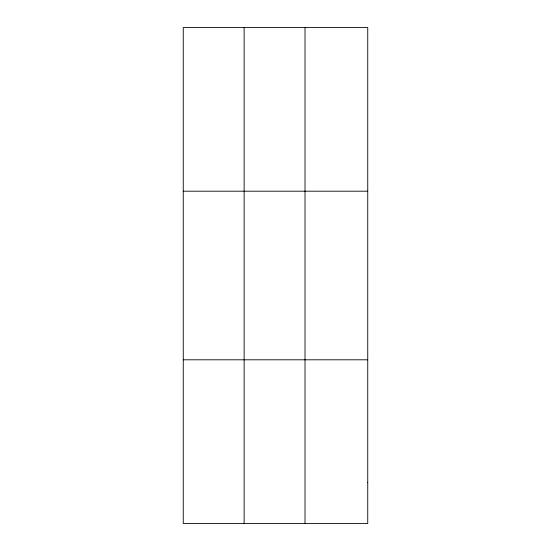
<?xml version="1.0" encoding="UTF-8"?>
<svg xmlns="http://www.w3.org/2000/svg" width="551" height="551" viewBox="0 0 551 551"><rect width="100%" height="100%" fill="white"/><g stroke="black" fill="none" stroke-linecap="round" stroke-linejoin="round"><path stroke-width="0.83" d="M244.134 27.55L244.134 523.45M305.02 27.55L305.02 523.45M183.256 191.197L367.744 191.197M183.256 359.803L367.744 359.803M367.744 482.538L367.744 523.45L183.256 523.45L183.256 27.55L367.744 27.55L367.744 482.538"/></g></svg>
